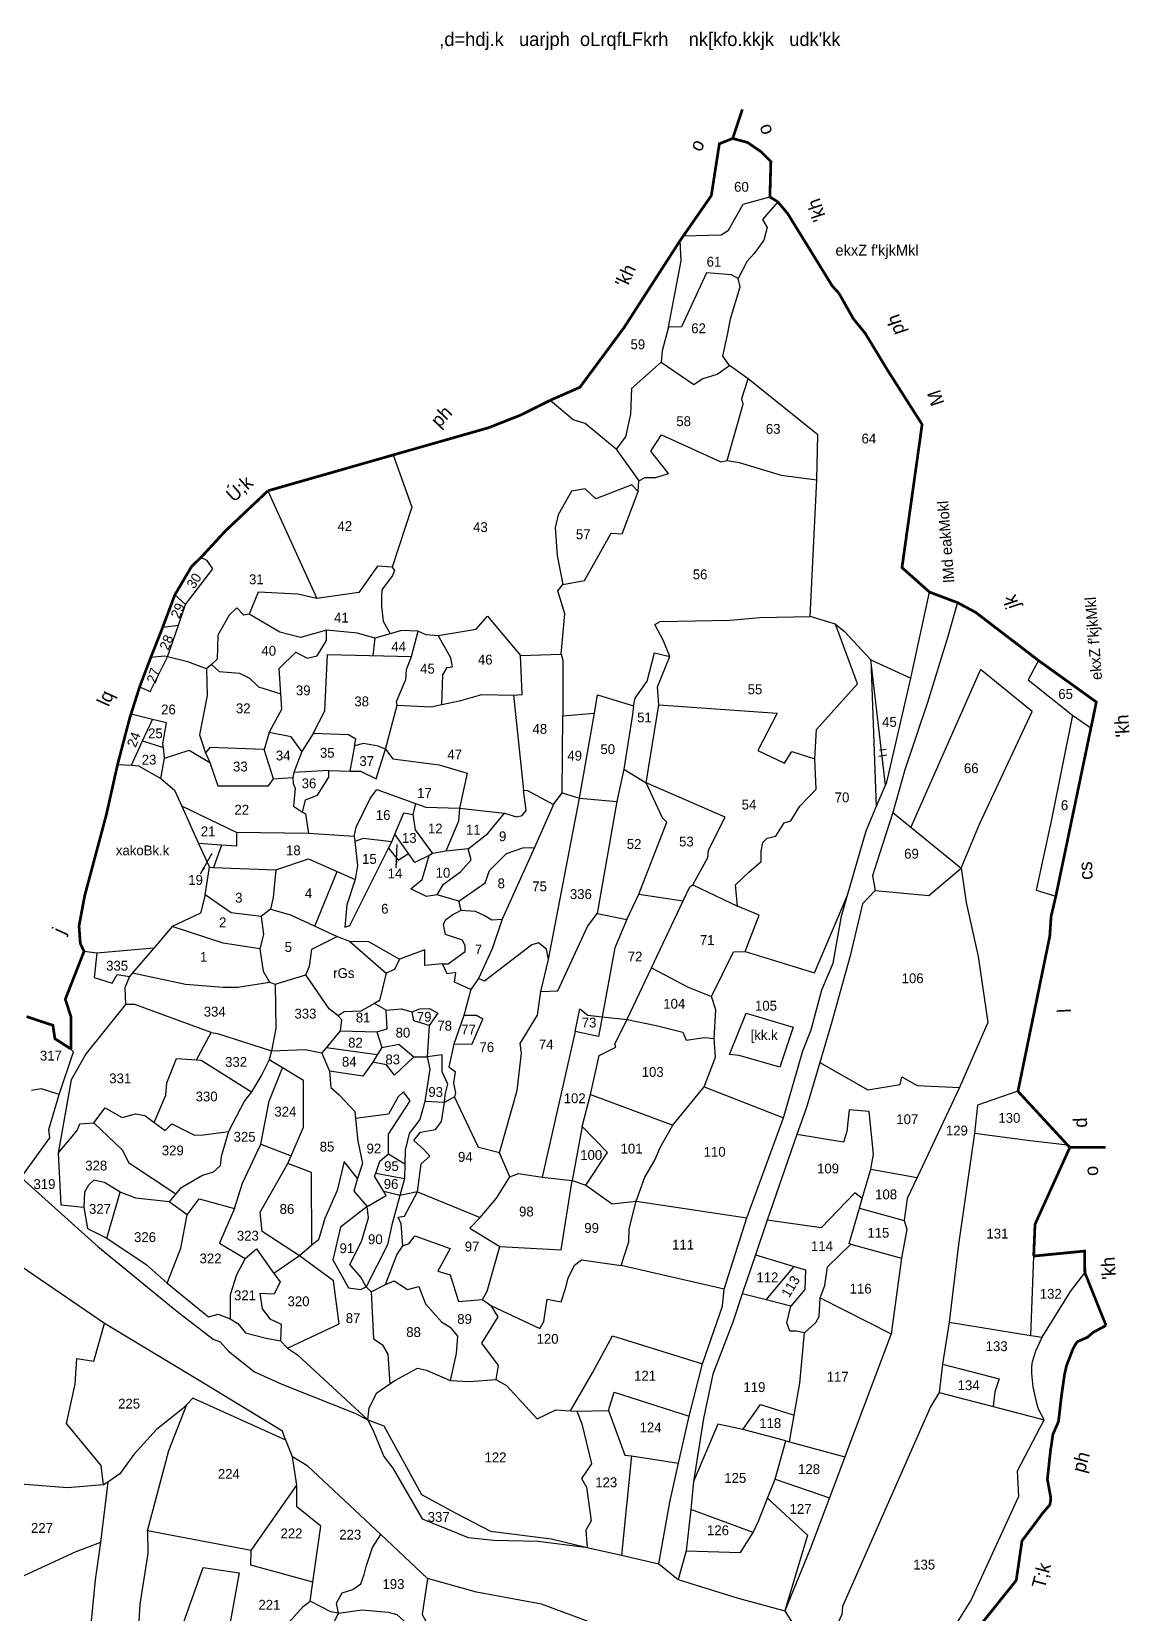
# Model space of a CAD drawing. Header units: feet. Extents: x 275707 to 617069, y 187394 to 2073741.
# Drawn here: x 616866 to 617066.7, y 187598.6 to 187888 of the extents above; entities that cross this region are included whole.
import ezdxf
from ezdxf.enums import TextEntityAlignment as Align

# ---------------------------------------------------------------- set-up
doc = ezdxf.new("R2010")
doc.units = ezdxf.units.FT
doc.header["$LTSCALE"] = 0.3
doc.header["$MEASUREMENT"] = 0
doc.linetypes.add('DIVIDE', pattern=[1.25, 0.5, -0.25, 0, -0.25, 0, -0.25])
for name, color, linetype in [('OFF', 1, 'Continuous'), ('OTHERS', 1, 'Continuous'), ('POLY_PARCEL', 6, 'Continuous'), ('POLY_ROAD', 30, 'Continuous'), ('POLY_WATER', 4, 'Continuous'), ('SYM_ARROW', 1, 'Continuous'), ('TEXT_MAPIN', 7, 'Continuous'), ('TEXT_MAPOUT', 7, 'Continuous'), ('TEXT_PARCEL', 7, 'Continuous'), ('V_BOUND_LINE', 7, 'Continuous'), ('V_DIVIDE_LINE', 7, 'DIVIDE')]:
    doc.layers.add(name, color=color, linetype=linetype)
doc.styles.get("Standard").update_dxf_attribs({"font": 'simplex.shx'})
doc.styles.add('TEXT_MAP', font='', dxfattribs={"height": 1.8})
doc.styles.get('TEXT_MAP').set_extended_font_data('Kruti Dev 050')
doc.dimstyles.get("Standard").update_dxf_attribs({"dimtxt": 0.18, "dimasz": 0.18, "dimexe": 0.18, "dimexo": 0.0625, "dimgap": 0.09, "dimtad": 0, "dimtih": 1, "dimtoh": 1, "dimdec": 4, "dimzin": 0, "dimdsep": 46, "dimtxsty": 'Standard', "dimcen": 0.09, "dimadec": 0, "dimazin": 0, "dimtfac": 1, "dimtdec": 4, "dimtofl": 0, "dimtmove": 0, "dimatfit": 3, "dimfxl": 0, "dimtolj": 1, "dimtzin": 0, "dimarcsym": 0})

# ---------------------------------------------------------------- blocks, each defined once
blk = doc.blocks.new('TEXTARROW')
blk.add_leader([(0.04, -0.01), (8.68, -0.01)], dimstyle='Standard', override={"dimtxt": 2.5, "dimasz": 2.5, "dimexe": 1.25, "dimexo": 0.625, "dimgap": 0.625, "dimtad": 1, "dimtih": 0, "dimtoh": 0, "dimzin": 8, "dimcen": 2.5, "dimtofl": 1})
blk = doc.blocks.new('kk')
at = {"layer": 'OFF'}
for points in [[(213.47, 402.59), (213.09, 399.42)], [(182.44, 355.65), (183.23, 360.69)]]:
    blk.add_lwpolyline(points, dxfattribs=at)
at = {"layer": 'OTHERS'}
for points in [[(306.84, 375.74), (304.19, 398.66)], [(305.73, 382.09), (306.98, 382.28)], [(305.62, 380.99), (307.06, 381.25)]]:
    blk.add_lwpolyline(points, dxfattribs=at)
at = {"layer": 'POLY_PARCEL'}
for points in [[(269.89, 476.22), (276.77, 476.39), (278.11, 477.24), (280.84, 481.98), (285.7, 483.32)], [(287.13, 482.46), (284.37, 479.18), (285.22, 477.72), (284.61, 475.42), (282.85, 472.99), (281.57, 471.59), (279.87, 468.43)], [(267.15, 459.48), (269.46, 471.63), (269.28, 475.34)], [(279.87, 468.43), (278.66, 469.1), (274.1, 469.46), (269.52, 459.54), (267.15, 459.48)], [(278.34, 452.47), (277.12, 454.18), (278.03, 458.43), (278.52, 461.04), (280.28, 466.88), (279.87, 468.43)], [(267.15, 459.48), (265.99, 455.15), (265.81, 453.08)], [(265.81, 453.08), (260.4, 448.28), (260.22, 443.61), (259.31, 439.47), (257.6, 437.17)], [(265.81, 453.08), (271.77, 449.01), (273.29, 450.05), (276.03, 450.9), (278.34, 452.47)], [(281.74, 450.08), (278.34, 452.47)], [(277.86, 435.13), (280.82, 445.39), (280.59, 446.44), (281.74, 450.08)], [(294.27, 431.59), (294.44, 439.78), (281.74, 450.08)], [(257.6, 437.17), (251.89, 441.9), (249.7, 442.57), (245.5, 446.11)], [(257.6, 437.17), (261.74, 431.37)], [(261.74, 431.37), (262.9, 431.98), (264.84, 431.98), (267.15, 432.71), (263.93, 436.84), (265.87, 439.82), (276.7, 434.89), (277.86, 435.13)], [(216.83, 436.13), (220.24, 426.55), (216.65, 415.61)], [(277.86, 435.13), (280.09, 434.77), (287.79, 432.44), (294.27, 431.59)], [(261.62, 429.44), (261.74, 431.37)], [(293.09, 406.56), (294.27, 431.59)], [(193.91, 429.57), (202.87, 409.86)], [(261.62, 429.44), (260.48, 430.65), (253.89, 428.08), (251.89, 429.94), (249.39, 429.51), (246.95, 425.15), (246.45, 422.79), (246.81, 417.71), (247.84, 412.41)], [(247.84, 412.41), (251.8, 413.14), (256.69, 421.8), (258.67, 421.7), (261.62, 429.44)], [(178.85, 408.77), (183.84, 415.27), (182.8, 416.79), (181.65, 417.37)], [(216.65, 415.61), (213.91, 415.8), (210.53, 410.98), (202.87, 409.86)], [(216.65, 415.61), (217.04, 415), (216.66, 414.07), (214.74, 411.46), (214.66, 410.23), (214.66, 408.46), (214.97, 405.7), (216.23, 403.38)], [(202.87, 409.86), (199.36, 410.67), (192.13, 411.04), (190.49, 406.99)], [(247.51, 399.68), (248.22, 407.03), (246.9, 411.26), (247.84, 412.41)], [(176.87, 410.52), (178.85, 408.77)], [(177.53, 404.97), (178.85, 408.77)], [(190.49, 406.99), (189.51, 406.84), (188.21, 408.17), (186.78, 406.84), (184.71, 403.14), (184.59, 398.76), (183.56, 397.8)], [(204.61, 404.07), (199.87, 402.75), (196.08, 403.68), (190.49, 406.99)], [(225.01, 403.11), (231.96, 404.23), (234.03, 406.62), (240.08, 399.44)], [(267.43, 399.26), (266.27, 402.12), (264.65, 405.12), (265.65, 405.65), (278.45, 405.88), (283.84, 406.36), (293.09, 406.56)], [(297.71, 405.19), (293.09, 406.56)], [(293.9, 380.54), (294.25, 385.92), (301.73, 394.28), (297.71, 405.19)], [(297.71, 405.19), (299.34, 403.85), (304.19, 398.66)], [(174.67, 404.64), (177.53, 404.97)], [(175.51, 399.16), (177.53, 404.97)], [(196.26, 392.45), (195.94, 397.05), (199.03, 400.07), (201.07, 398.96), (202.92, 399.39), (204.59, 402.17), (204.61, 404.07)], [(216.23, 403.38), (213.47, 402.59), (210.31, 403.5), (204.61, 404.07)], [(221.35, 403.86), (218.32, 403.98), (216.23, 403.38)], [(220.14, 399.26), (221.35, 403.86)], [(221.35, 403.86), (222.8, 403.26), (225.01, 403.11)], [(227.34, 398.98), (225.01, 403.11)], [(202.2, 385.16), (204.31, 389.32), (204.79, 399.62), (220.14, 399.26)], [(238.81, 392.18), (240.37, 392.32), (240.08, 399.44)], [(240.08, 399.44), (247.51, 399.68)], [(247.51, 399.68), (247.81, 398.59), (247.81, 388.41)], [(260.78, 390.21), (261.09, 391.62), (263.28, 394.71), (264.61, 399.92), (267.43, 399.26)], [(170.44, 393.72), (172.35, 392.85), (175.51, 399.16)], [(175.51, 399.16), (174.96, 399.29), (172.46, 399.04)], [(182.68, 396.98), (179.28, 398.25), (175.51, 399.16)], [(182.68, 396.98), (182.77, 392.11), (181.41, 384.94), (182.47, 381.63)], [(183.56, 397.8), (182.68, 396.98)], [(183.56, 397.8), (185, 396.49), (188.71, 396.18), (190.5, 395.26), (192.17, 393.71), (196.26, 392.45)], [(217.42, 391.03), (219.12, 395.04), (219.23, 396.89), (220.14, 399.26)], [(225.9, 395.91), (226.67, 397.25), (227.68, 397.38), (227.34, 398.98)], [(265.37, 390.42), (265.13, 393.7), (267.43, 399.26)], [(304.19, 398.66), (311.5, 395.26)], [(304.19, 398.66), (305.15, 371.73)], [(320.69, 360.54), (324.02, 368.56), (333.66, 389.19), (324.23, 396.85), (311.5, 368.04)], [(334.84, 398.51), (332.96, 395.01), (341.06, 388.49)], [(225.68, 390.47), (225.9, 395.91)], [(194.1, 385.35), (196.45, 389.61), (196.26, 392.45)], [(217.54, 390.37), (217.42, 391.03)], [(225.68, 390.47), (229.18, 391.19), (233.03, 392.31), (238.81, 392.18)], [(238.81, 392.18), (240.66, 374.78)], [(253.61, 388.87), (254.17, 392.23), (260.78, 390.21)], [(172.77, 387.75), (168.86, 388.73)], [(215.42, 382.32), (217.54, 390.37)], [(217.54, 390.37), (223.78, 390.07), (225.68, 390.47)], [(247.7, 374.3), (247.81, 388.41)], [(247.81, 388.41), (253.61, 388.87)], [(250.89, 373.34), (253.61, 388.87)], [(260.78, 390.21), (260.56, 388.64), (259.01, 378.64)], [(263.09, 376.13), (265.37, 390.42)], [(265.37, 390.42), (287.02, 388.88), (283.5, 382.03), (288.36, 379.74), (289.69, 381.84), (293.9, 380.54)], [(341.06, 388.49), (337.2, 369.45), (334.42, 356.48), (338, 355.4)], [(341.06, 388.49), (344.42, 386.19)], [(170.96, 383.81), (172.77, 387.75)], [(174.79, 382.59), (174.7, 383.28), (175.37, 387.1), (172.77, 387.75)], [(194.1, 385.35), (193.22, 382.25)], [(200.09, 381.89), (198.12, 384.55), (194.1, 385.35)], [(202.2, 385.16), (200.09, 381.89)], [(209.73, 382.88), (209.98, 384.11), (208.62, 384.92), (202.2, 385.16)], [(168.92, 379.34), (170.96, 383.81)], [(170.96, 383.81), (174.79, 382.59)], [(174.97, 380.65), (174.79, 382.59)], [(174.97, 380.65), (179.51, 382.13), (183.27, 379.84)], [(193.22, 382.25), (183.27, 382.62), (182.47, 381.63)], [(194.89, 376.87), (193.22, 382.25)], [(209.73, 382.88), (208.87, 378.3)], [(208.87, 378.3), (210.85, 378.25), (213.69, 376.89), (215.42, 382.32)], [(215.42, 382.32), (214.06, 382.82), (211.4, 383.31), (209.73, 382.88)], [(215.42, 382.32), (216.73, 380.55), (225.2, 379.42), (230.31, 377.92), (228.96, 371.49)], [(166.4, 379.49), (168.92, 379.34)], [(168.92, 379.34), (170.21, 379.27), (174.34, 376.9)], [(174.34, 376.9), (174.97, 380.65)], [(182.47, 381.63), (183.27, 379.84)], [(183.27, 379.84), (184.76, 375.58), (194.02, 375.58), (194.89, 376.87)], [(200.09, 381.89), (198.66, 378.05)], [(279.8, 353.57), (279.42, 357.48), (281.87, 359.81), (284.09, 361.74), (284.09, 363.61), (284.44, 365.24), (285.2, 366), (286.77, 366.35), (288.29, 368.8), (289.53, 369.18), (291.16, 371.86), (294.14, 374.95), (293.9, 380.54)], [(174.34, 376.9), (176.83, 374.77), (178.15, 371.84)], [(194.89, 376.87), (198.47, 377.12)], [(198.66, 378.05), (198.47, 377.12)], [(198.47, 377.12), (198.54, 376.01), (198.91, 375.14), (198.6, 371.87), (200.23, 370.8)], [(205.02, 378.42), (198.66, 378.05)], [(200.23, 370.8), (200.76, 373.04), (202.99, 373.91), (205.02, 377.18), (205.02, 378.42)], [(205.02, 378.42), (208.87, 378.3)], [(259.01, 378.64), (257.68, 372.74)], [(259.01, 378.64), (263.09, 376.13)], [(209.69, 366.33), (210.05, 368.04), (212.58, 373.29), (213.82, 374.9), (220.9, 372.33)], [(237.15, 370.57), (239.33, 369.93), (240.42, 370.17), (241.15, 371.08), (240.66, 374.78)], [(240.66, 374.78), (241.39, 374.72), (246.12, 372.17)], [(245.19, 343.8), (250.89, 373.34)], [(246.12, 372.17), (247.7, 374.3)], [(247.7, 374.3), (250.89, 373.34)], [(250.89, 373.34), (257.68, 372.74)], [(271.62, 357.5), (274.33, 362.45), (274.48, 363.83), (277.54, 369.86), (263.09, 376.13)], [(266.05, 369.75), (263.09, 376.13)], [(188.15, 367.05), (178.15, 371.84)], [(178.15, 371.84), (181.21, 365.05)], [(200.23, 370.8), (200.76, 370.45), (201.32, 366.86)], [(217.13, 366.72), (218.78, 370.62), (220.39, 370.36)], [(220.9, 372.33), (220.39, 370.36)], [(220.9, 372.33), (222.78, 371.68), (228.96, 371.49)], [(228.96, 371.49), (228.77, 369.15), (226.42, 363.65)], [(228.96, 371.49), (237.15, 370.57)], [(230.55, 364.06), (234.12, 366.84), (237.15, 370.57)], [(246.12, 372.17), (242.67, 364.28)], [(257.68, 372.74), (254.14, 352.24)], [(308.21, 370.72), (311.5, 368.04)], [(220.39, 370.36), (220.8, 367.55), (223.97, 363.18)], [(261.72, 355.75), (266.84, 368.95), (266.05, 369.75)], [(311.5, 368.04), (320.69, 360.54)], [(185.38, 364.73), (181.21, 365.05)], [(181.21, 365.05), (183.23, 360.69), (183.95, 360.66)], [(185.38, 364.73), (183.95, 360.66)], [(188.15, 367.05), (188.15, 364.52), (185.38, 364.73)], [(201.32, 366.86), (188.15, 367.05)], [(209.69, 366.33), (201.32, 366.86)], [(209.69, 366.33), (209.79, 365.42)], [(211.34, 365.97), (209.79, 365.42)], [(209.79, 365.42), (210.3, 361), (209.84, 358.45)], [(216.54, 365.34), (211.34, 365.97)], [(215.93, 364.2), (216.54, 365.34)], [(216.54, 365.34), (217.13, 366.72)], [(223.4, 362.83), (220.74, 361.56), (217.13, 366.72)], [(195.32, 360.21), (201.29, 362.26), (209.84, 358.45)], [(209.84, 358.45), (208.3, 353.82), (207.99, 349.74), (208.85, 350.05), (215.93, 364.2)], [(215.93, 364.2), (217.74, 361.96), (219.61, 363.18)], [(224.85, 355.63), (222.91, 355.33), (220.03, 356.72), (222.11, 358.47), (223.4, 362.83)], [(223.97, 363.18), (223.4, 362.83)], [(226.42, 363.65), (223.97, 363.18)], [(230.55, 364.06), (226.42, 363.65)], [(228.8, 354.49), (233.63, 357.85), (234.42, 360.11), (237.51, 363.2), (240.5, 364.27), (242.67, 364.28)], [(229.13, 359.87), (231.07, 362.07), (230.55, 364.06)], [(242.67, 364.28), (236.72, 351.21)], [(183.95, 360.66), (195.32, 360.21)], [(195.32, 360.21), (194.84, 355.14), (194.38, 353.01)], [(206.51, 359.87), (202.41, 349.86)], [(224.85, 355.63), (226, 357.6), (229.13, 359.87)], [(304.97, 356.43), (314.8, 355.53), (320.69, 360.54)], [(320.69, 360.54), (321.61, 354.26), (323.79, 344.39), (325.56, 332.29), (320.38, 320.37)], [(269.85, 354.57), (271.04, 357.11), (271.62, 357.5)], [(271.62, 357.5), (279.8, 353.57)], [(192.69, 351.69), (187.18, 352.37), (182.44, 355.65), (181.55, 352.31), (176.37, 349.84)], [(228.8, 354.49), (224.85, 355.63)], [(229.21, 352.84), (228.8, 354.49)], [(259.54, 351.15), (261.72, 355.75)], [(261.72, 355.75), (269.85, 354.57)], [(264.08, 342.31), (269.85, 354.57)], [(281.17, 345.27), (283.77, 351.92), (279.8, 353.57)], [(281.17, 345.27), (293.89, 341.36), (299.88, 355.61)], [(192.69, 351.69), (193.11, 348.37), (192.42, 345.74)], [(194.38, 353.01), (192.69, 351.69)], [(194.38, 353.01), (198, 351.97), (206.55, 348.01)], [(225.81, 343), (226.84, 343), (229.99, 345.25), (229.99, 346.34), (229.5, 347.38), (226.4, 348.4), (226.01, 350.21), (226.37, 351.06), (227.53, 351.91), (229.21, 352.84)], [(229.21, 352.84), (231.81, 352.64), (233.63, 351.79), (234.84, 351.06), (236.72, 351.21)], [(236.72, 351.21), (234.9, 345.79), (232.42, 340.33)], [(243.83, 337.99), (246.92, 338.08), (252.37, 349.84), (254.14, 352.24)], [(254.14, 352.24), (259.54, 351.15)], [(259.54, 351.15), (257.35, 345.97), (255.05, 333.3)], [(176.37, 349.84), (173.02, 345.87)], [(192.42, 345.74), (185.69, 346.8), (176.37, 349.84)], [(162.62, 344.96), (160.27, 345.3)], [(162.62, 344.96), (162.09, 340.51), (165.41, 339.46), (166.34, 341.09), (168.6, 340.71)], [(173.02, 345.87), (162.62, 344.96)], [(173.02, 345.87), (169.16, 341.37)], [(192.42, 345.74), (193.03, 341.71), (194.21, 339.67)], [(208.84, 347.14), (212.29, 347.12), (217.99, 343.85)], [(225.81, 343), (222.6, 342.7), (222.6, 345.61), (217.99, 343.85)], [(245.19, 343.8), (244.86, 345.72), (243.4, 346.87), (242.19, 346.51), (233.52, 339.84), (232.42, 340.33)], [(275.01, 337.04), (279.07, 345.21), (281.17, 345.27)], [(217.99, 343.85), (217.02, 341.97), (215.54, 341.31)], [(231.03, 338.33), (227.99, 339.67), (228.29, 341.43), (226.66, 341.19), (225.81, 343)], [(243.83, 337.99), (245.19, 343.8)], [(259.61, 332.84), (259.69, 333.02), (264.08, 342.31)], [(264.08, 342.31), (270.75, 338.75), (275.01, 337.04)], [(168.6, 340.71), (167.72, 338.61), (167.84, 335.57)], [(169.16, 341.37), (168.6, 340.71)], [(169.16, 341.37), (178.82, 339.3), (185.74, 338.75), (188.4, 338.75), (194.21, 339.67)], [(194.21, 339.67), (195.2, 339.3)], [(195.2, 339.3), (195.33, 331.22), (194.57, 327.09)], [(195.2, 339.3), (200.82, 341.03)], [(232.42, 340.33), (231.03, 338.33)], [(215.52, 334.57), (213.4, 335.79)], [(231.03, 338.33), (229.7, 333.6)], [(236.28, 308.46), (239.46, 319.87), (240.25, 326.66), (240, 328.47), (243.22, 333.63), (243.83, 337.99)], [(275.51, 329.38), (275.8, 334.63), (275.01, 337.04)], [(167.84, 335.57), (160.67, 326.64), (157.92, 321.81), (155.55, 308.38)], [(183.51, 330.48), (169.53, 335.56), (167.84, 335.57)], [(207.2, 330.77), (207.39, 332.77), (206.76, 333.51)], [(213.82, 330.58), (215.71, 331.16), (215.52, 334.57)], [(215.52, 334.57), (218.29, 334.82), (220.28, 334.26)], [(220.28, 334.26), (221.71, 334.82), (223.46, 334.88), (224.95, 334.01), (223.4, 331.77)], [(223.4, 331.77), (220.59, 332.58), (220.28, 334.26)], [(227.88, 328.33), (231.26, 328.37), (233.2, 332.91), (232.05, 333.58), (229.7, 333.6)], [(229.7, 333.6), (227.88, 328.33)], [(250.08, 330.63), (250.92, 334.81), (252.38, 333.66), (255.05, 333.3)], [(255.05, 333.3), (254.38, 329.72), (250.08, 330.63)], [(255.05, 333.3), (259.61, 332.84)], [(257.36, 328.37), (259.61, 332.84)], [(259.61, 332.84), (264.93, 331.75), (269.81, 330.53), (270.41, 329.04), (273.76, 329.56), (275.51, 329.38)], [(278.34, 326.45), (281.36, 334.01), (289.96, 331.44), (287.54, 324.13), (280.07, 326.25), (278.34, 326.45)], [(180.85, 325.46), (183.51, 330.48)], [(183.51, 330.48), (184.67, 330.27), (194.57, 327.09)], [(204.6, 327.68), (207.2, 330.77)], [(207.2, 330.77), (213.82, 330.58)], [(213.82, 330.58), (214.74, 327.73)], [(223.4, 331.77), (223.04, 326.01)], [(250.08, 330.63), (244.07, 303.99)], [(155.74, 319.09), (158.34, 326.92), (157.88, 327.44)], [(194.57, 327.09), (194.11, 325.46)], [(194.57, 327.09), (200.68, 327.36), (203.75, 326.72), (203.76, 326.69)], [(203.76, 326.69), (204.6, 327.68)], [(213.89, 326.38), (204.6, 327.68)], [(214.74, 327.73), (213.89, 326.38)], [(214.74, 327.73), (217.85, 328.35), (220.58, 326)], [(227.88, 328.33), (227.01, 324.19), (228.16, 323.34), (227.86, 321.16), (228.23, 319.4), (228, 318.68)], [(252.87, 319.12), (254.5, 326.25), (257.54, 327.76), (257.36, 328.37)], [(273.7, 320.55), (275.74, 325.94), (275.51, 329.38)], [(173.1, 314.01), (175.25, 319), (175.41, 321.27), (177.15, 325.72), (180.85, 325.46)], [(180.85, 325.46), (181.71, 325.4), (190.88, 319.6)], [(194.11, 325.46), (192.75, 322.68), (190.88, 319.6)], [(196.59, 323.97), (194.11, 325.46)], [(203.76, 326.69), (205.18, 323.39)], [(213.06, 325.05), (211.25, 322.5), (205.18, 323.39)], [(213.89, 326.38), (213.06, 325.05)], [(220.58, 326), (217.04, 322.68), (215.61, 324.55), (213.06, 325.05)], [(220.58, 326), (223.04, 326.01)], [(223.04, 326.01), (223.48, 323.75), (222.6, 317.85)], [(226.18, 317.63), (226.29, 319.07), (226.79, 321), (225.74, 323.26), (225.74, 326.35), (223.04, 326.01)], [(294.81, 324.99), (303.63, 319.97), (309.51, 320.96), (309.83, 322.36), (312.64, 320.75), (320.38, 320.37)], [(192.6, 310.02), (194.13, 317.91), (196.59, 323.97)], [(198.14, 307.89), (200.42, 313.17), (200.42, 321.67), (196.59, 323.97)], [(205.18, 323.39), (205.43, 320.39), (206.93, 319.05), (209.79, 315.98), (209.91, 314.73)], [(148.74, 303.91), (154.02, 311.2), (153.8, 312.73), (155.74, 319.09)], [(155.74, 319.09), (152.51, 320.17), (150.68, 319.87)], [(190.88, 319.6), (189.62, 317.94), (186.69, 312.36)], [(215.93, 308.28), (215.93, 311.88), (219.91, 317.98), (218.69, 319.63), (217.74, 318.67), (215.94, 315.5), (209.91, 314.73)], [(228, 318.68), (226.18, 317.63)], [(236.28, 308.46), (232.42, 309.45), (228, 318.68)], [(251.38, 313.25), (252.87, 319.12)], [(252.87, 319.12), (267.93, 313.53)], [(267.93, 313.53), (273.7, 320.55)], [(273.7, 320.55), (288.19, 314.87)], [(320.38, 320.37), (312.63, 303.96)], [(331.07, 319.71), (323.68, 317.16), (323.14, 312.03)], [(162.05, 313.94), (164.15, 316.69), (167.21, 314.9), (169.65, 315.6), (171.37, 315.25), (173.1, 314.01)], [(222.6, 317.85), (221.71, 314.55), (219.73, 311.96), (219.01, 308.92), (218.94, 306.41)], [(221.27, 301.31), (221.94, 306.44), (223.48, 307.82), (222.38, 309.09), (220.56, 310.69), (221.83, 312.23), (224.53, 312.73), (225.63, 314.16), (226.18, 317.63)], [(226.18, 317.63), (222.6, 317.85)], [(304.19, 305.45), (304.64, 308.23), (303.87, 316.02), (300.2, 316.3), (299.78, 312.35), (299.14, 310.38), (290.61, 311.82)], [(155.55, 308.38), (158.99, 312.55), (159.47, 313.72), (162.05, 313.94)], [(162.05, 313.94), (167.31, 308.94), (168.4, 306.7), (177.05, 300.97)], [(173.1, 314.01), (175.13, 312.56), (176.3, 313.76), (180.45, 311.69), (182.09, 311.74), (186.69, 312.36)], [(209.91, 314.73), (210.32, 310.56), (211.17, 306.49), (210.28, 303.73)], [(251.38, 313.25), (249.55, 303.38)], [(252.01, 302.52), (256.03, 308.51), (251.38, 313.25)], [(261.27, 299.58), (262.85, 303.99), (264.66, 307.08), (265.65, 309.41), (267.93, 313.53)], [(186.69, 312.36), (185.33, 307.78), (185.18, 306.09), (183.88, 304.89), (181.95, 304.31), (177.85, 301.92), (177.05, 300.97)], [(187.78, 298.23), (189.24, 302.9), (192.6, 310.02)], [(192.6, 310.02), (198.14, 307.89)], [(323.14, 312.03), (320.22, 291.67), (318.46, 277.46)], [(323.14, 312.03), (332.82, 310.75), (340.12, 309.9)], [(155.55, 308.38), (156.05, 298.94), (160.24, 298.48)], [(197.54, 306.5), (198.14, 307.89)], [(210.28, 303.73), (207.87, 306.85), (206.57, 301.56), (204.29, 296.42), (203.14, 292.51), (201.95, 291.57)], [(213.64, 304.74), (214.35, 306.9), (215.93, 308.28)], [(215.93, 308.28), (218.94, 306.41)], [(238.17, 304.06), (236.28, 308.46)], [(199.68, 289.57), (192.85, 294.08), (192.5, 297.61), (197.54, 306.5)], [(201.95, 291.57), (201.84, 304.87), (197.54, 306.5)], [(215.1, 301.34), (213.41, 304.15), (213.64, 304.74)], [(213.64, 304.74), (218.85, 303.74)], [(218.94, 306.41), (218.85, 303.74)], [(232.69, 296.6), (235.73, 300.13), (238.17, 304.06)], [(238.17, 304.06), (239.75, 304.65), (244.07, 303.99)], [(244.07, 303.99), (249.55, 303.38)], [(302.6, 300.08), (304.19, 305.45)], [(304.19, 305.45), (312.63, 303.96)], [(312.63, 303.96), (310.79, 300.08), (310.27, 296.07)], [(166.87, 301.24), (164, 303.03), (162.07, 303.46), (161.1, 302.54), (160.33, 301.24), (160.24, 298.48)], [(164.42, 292.86), (166.87, 301.24)], [(175.82, 299.51), (169.74, 300.13), (166.87, 301.24)], [(177.05, 300.97), (175.82, 299.51)], [(210.28, 303.73), (209.58, 301.42), (212.06, 298.62)], [(212.06, 298.62), (215.51, 300.64), (215.1, 301.34)], [(218.02, 300.64), (215.1, 301.34)], [(218.57, 291.41), (218.28, 295.46), (217.71, 296.65), (218.86, 296.83), (221.27, 301.31)], [(218.85, 303.74), (218.02, 300.64)], [(221.27, 301.31), (218.02, 300.64)], [(221.27, 301.31), (232.69, 296.6)], [(236.31, 291.31), (247.52, 290.69), (249.55, 303.38)], [(249.55, 303.38), (252.01, 302.52)], [(252.01, 302.52), (256.85, 299.11), (261.27, 299.58)], [(302.6, 300.08), (301.26, 301.14), (295.05, 294.73), (285.2, 296.13)], [(160.24, 298.48), (160.9, 294.62), (164.42, 292.86)], [(179.14, 297.12), (175.82, 299.51)], [(179.14, 297.12), (181.31, 300.05), (187.78, 298.23)], [(187.78, 298.23), (185.05, 291.92), (189.75, 289.12)], [(212.06, 298.62), (207.15, 294.84), (205.77, 288.89), (208.63, 283.76), (210.86, 283.42), (211.86, 283.91)], [(211.86, 283.91), (210.9, 285.71), (208.88, 288.01), (211.01, 292.22), (212.28, 296.56), (212.06, 298.62)], [(218.02, 300.64), (216.53, 295.25)], [(258.53, 287.85), (259.93, 292.17), (259.99, 294.56), (261.27, 299.58)], [(261.27, 299.58), (281.46, 296.55)], [(300.48, 291.72), (300.2, 291.83), (302.09, 298.33)], [(302.09, 298.33), (302.6, 300.08)], [(302.09, 298.33), (310.27, 296.07)], [(175.46, 284.63), (177.98, 291.01), (179.14, 297.12)], [(216.53, 295.25), (215.76, 291.6), (211.86, 283.91)], [(232.69, 296.6), (230.82, 294.67), (236.31, 291.31)], [(310.27, 296.07), (310.74, 294.47)], [(164.42, 292.86), (171.66, 288), (175.46, 284.63)], [(218.57, 291.41), (219.71, 291.84), (220.76, 293.27), (227.2, 290.94), (224.96, 286.79), (227.24, 286.13), (228.77, 281.27), (233.15, 281.6)], [(310.74, 294.47), (309.76, 289.19)], [(189.75, 289.12), (191.83, 290.9), (194.99, 286.36)], [(199.68, 289.57), (194.99, 286.36)], [(197.46, 272.72), (206.93, 277.15), (205.87, 285.02), (199.68, 289.57)], [(201.95, 291.57), (199.68, 289.57)], [(215.38, 284.33), (217.47, 289.79), (218.57, 291.41)], [(233.15, 281.6), (233.98, 283.16), (236.31, 291.31)], [(283.05, 289.78), (290.14, 287.64)], [(294.9, 281.92), (295.75, 284.18), (296.24, 287.56), (300.48, 291.72)], [(300.48, 291.72), (309.76, 289.19)], [(333.44, 275.04), (333.95, 289.56)], [(189.75, 289.12), (188.14, 286.11), (186.98, 282.47), (187, 278.07)], [(234.69, 280.49), (243.61, 276.28), (244.37, 277.61), (244.95, 281.66), (247.52, 281.19), (248.34, 283.64), (248.82, 285.5), (249.96, 287.88), (251.25, 288.88), (258.53, 287.85)], [(277.33, 283.5), (258.53, 287.85)], [(285.05, 281.52), (290.14, 287.64)], [(290.14, 287.64), (292.22, 287.06), (292.12, 283.44), (289.54, 280.37)], [(309.76, 289.19), (307.89, 275.3)], [(175.46, 284.63), (183.06, 278.44), (184.81, 278.91), (187, 278.07)], [(194.99, 286.36), (196.12, 284.84), (195.06, 282.57), (192.39, 282.72), (192.84, 279.9), (194.25, 278.08), (196.32, 277.07), (196.18, 274.06)], [(211.86, 283.91), (212.81, 283)], [(212.81, 283), (215.38, 284.33)], [(215.38, 284.33), (216.99, 285.01), (219.42, 283.44), (221.52, 284.01), (222.71, 280.82), (225.62, 277.53), (227.24, 276.53), (228.57, 274.91), (228.34, 271.72), (227.21, 266.82)], [(212.81, 283), (213.18, 274.39), (214.8, 273.39), (215.8, 271.58), (216.2, 266.18)], [(233.15, 281.6), (234.69, 280.49)], [(285.05, 281.52), (280.63, 282.65)], [(289.54, 280.37), (285.05, 281.52)], [(292.03, 275.52), (294.13, 277.42), (294.71, 278.51), (294.9, 281.92)], [(294.9, 281.92), (307.89, 275.3)], [(187, 278.07), (188.4, 277.21), (189.8, 275.51), (193.57, 274.54), (196.18, 274.06)], [(234.69, 280.49), (235.93, 278.44), (232.98, 273.63), (235.98, 269.56), (235.55, 267)], [(292.03, 275.52), (290.53, 275.79), (289.35, 275.83), (288.8, 277.33), (289.54, 280.37)], [(163.83, 247.68), (163.39, 251.26), (157.04, 258.92), (158.65, 266.14), (158.94, 270.81), (162.08, 270.3), (163.98, 277.25)], [(249.23, 261.24), (253.26, 268.22), (256.93, 274.99), (273.39, 269.87)], [(290.13, 260.46), (291.16, 266.32), (292.03, 275.52)], [(307.89, 275.3), (299.43, 252.85)], [(318.46, 277.46), (317.29, 269.8)], [(318.46, 277.46), (333.44, 275.04)], [(333.44, 275.04), (335.47, 274.72)], [(196.18, 274.06), (197.46, 272.72)], [(197.46, 272.72), (199.3, 271.48), (212.14, 259.62)], [(317.29, 269.8), (316.69, 264.59)], [(317.29, 269.8), (327.66, 267.12), (326.82, 264.69), (326.52, 262.02)], [(216.2, 266.18), (217.23, 266.88), (221.25, 269.04), (222.89, 268.69), (227.21, 266.82)], [(227.21, 266.82), (230.76, 266.59), (235.55, 267)], [(235.55, 267), (237.53, 265.89), (243.14, 259.77), (246.58, 261.4), (249.23, 261.24)], [(197.17, 255.87), (180.14, 263.57), (179.04, 262.41)], [(212.14, 259.62), (212.44, 261.81), (213.84, 264.55), (216.2, 266.18)], [(256.17, 261.33), (257.22, 264.66), (270.91, 260.29)], [(316.69, 264.59), (315.09, 262), (299, 225.47), (298.89, 224), (294.57, 214.72)], [(316.69, 264.59), (326.52, 262.02)], [(179.04, 262.41), (178.29, 261.62), (173.54, 257.82), (169.38, 253.23), (166.82, 249.72), (164.63, 248.22)], [(171.87, 239.26), (175.75, 253.98), (179.04, 262.41)], [(249.23, 261.24), (250.37, 261.17)], [(250.37, 261.17), (256.17, 261.33)], [(250.37, 261.17), (251.31, 258.84), (253.08, 251.53), (251.27, 248.85), (252.15, 247.27), (253.02, 241.09), (252.03, 239.4), (252.28, 236.25)], [(256.17, 261.33), (259.15, 253.16), (260.38, 252.98)], [(280.73, 257.83), (283.97, 262.38), (290.13, 260.46)], [(289.28, 255.57), (290.13, 260.46)], [(326.52, 262.02), (335.88, 259.57)], [(212.14, 259.62), (215.12, 258.48), (221.98, 245.93), (228.26, 242.54), (234.62, 239.24), (245.77, 237.84), (252.28, 236.25)], [(280.73, 257.83), (276.21, 258.78), (271.74, 248.29)], [(288.63, 255.74), (280.73, 257.83)], [(286.65, 248.72), (288.63, 255.74)], [(288.63, 255.74), (289.28, 255.57)], [(289.28, 255.57), (299.43, 252.85)], [(199.19, 247.66), (198.4, 252.81)], [(260.38, 252.98), (258.55, 234.82)], [(260.38, 252.98), (269, 251.67)], [(299.43, 252.85), (296.59, 245.33)], [(163.83, 247.68), (157.24, 247.18), (140.08, 248.49), (137.95, 242.25), (142.55, 241.38), (141.53, 239.81)], [(164.63, 248.22), (163.27, 237.14)], [(164.63, 248.22), (163.83, 247.68)], [(190.85, 235.69), (199.19, 247.66)], [(202.1, 229.89), (203.57, 240.15), (199.19, 243.65), (199.19, 247.66)], [(285.28, 245.27), (286.65, 248.72)], [(286.65, 248.72), (296.59, 245.33)], [(282.64, 238.97), (271.24, 243.18)], [(282.64, 238.97), (283.61, 241.05), (285.28, 245.27)], [(285.28, 245.27), (292.57, 238.51), (288.46, 224.66)], [(296.59, 245.33), (293, 235.82), (288.46, 224.66)], [(163.27, 237.14), (158.79, 235.43), (149.25, 231.06), (143.81, 233.89), (143.55, 237.3), (141.53, 239.81)], [(171.87, 239.26), (171.91, 235.15), (170.47, 225.88), (169.83, 214.4)], [(190.85, 235.69), (171.87, 239.26)], [(206.81, 224.2), (206.43, 226.05), (207.46, 227.94), (209.43, 228.53), (210.89, 229.62), (211.47, 231.3), (211.84, 232.76), (213.01, 236.26), (214.55, 238.59)], [(270.36, 235.65), (280.32, 235.31), (282.64, 238.97)], [(163.27, 237.14), (162.31, 230.3), (161.08, 217.83), (161.45, 215.97), (160.01, 210.93)], [(202.1, 229.89), (190.79, 232.98), (190.85, 235.69)], [(177.77, 220.58), (182.04, 232.6), (188.65, 231.58), (185.29, 213.19), (189.56, 213.83), (193.46, 212.11)], [(201.6, 226.43), (202.1, 229.89)], [(223.08, 230.58), (222.09, 223.98), (223.62, 221.2), (223.08, 220.4)], [(193.46, 212.11), (195.16, 213.22), (196.34, 215.94), (196.39, 219.83), (197.19, 221.88), (200.34, 225.45), (201.6, 226.43)], [(206.81, 224.2), (205.4, 224.46), (201.6, 226.43)], [(217.63, 215.21), (213.53, 216.1), (213.6, 217.78), (204.04, 218.51), (206.81, 224.2)], [(206.81, 224.2), (211.05, 224.86), (215.87, 224.42), (217.47, 223.98), (219.88, 221.87), (223.08, 220.4)]]:
    blk.add_lwpolyline(points, dxfattribs=at)
at = {"layer": 'POLY_ROAD'}
for points in [[(311.5, 395.26), (314.89, 411.04)], [(320.02, 409.1), (318.25, 402.88), (314.5, 390.82), (310.38, 378.51), (308.21, 370.72)], [(306.84, 375.74), (307.06, 376.26), (311.5, 395.26)], [(305.15, 371.73), (306.84, 375.74)], [(299.88, 355.61), (303.31, 367.34), (305.15, 371.73)], [(308.21, 370.72), (305.74, 363.17), (304.47, 359.11)], [(304.47, 359.11), (304.97, 356.43)], [(304.97, 356.43), (302.62, 354.01), (300.4, 344.49), (297.03, 332.41), (294.81, 324.99)], [(288.19, 314.87), (291.75, 327.08), (293.27, 330.95), (295.18, 338.24), (297.27, 343.13), (298.8, 351.74), (299.88, 355.61)], [(294.81, 324.99), (292.38, 316.71), (290.61, 311.82)], [(281.46, 296.55), (288.19, 314.87)], [(290.61, 311.82), (285.2, 296.13)], [(277.33, 283.5), (281.46, 296.55)], [(285.2, 296.13), (283.05, 289.78)], [(283.05, 289.78), (280.63, 282.65)], [(335.47, 274.72), (340.69, 283.07), (343.31, 286.5)], [(273.39, 269.87), (277.01, 280.37), (277.33, 283.5)], [(280.63, 282.65), (278.91, 277.44), (275.26, 267.93), (273.56, 259.82)], [(335.88, 259.57), (334.77, 261.67), (334.31, 263.41), (333.84, 265.62), (333.61, 268.05), (333.61, 269.21), (333.73, 270.25), (334.37, 272.23), (335.47, 274.72)], [(270.91, 260.29), (273.39, 269.87)], [(269, 251.67), (270.91, 260.29)], [(273.56, 259.82), (271.74, 248.29)], [(310.28, 201.23), (314.73, 207.23), (315.5, 212.31), (317.58, 218.68), (322.46, 226.51), (331.23, 245.66), (330.99, 250.24), (335.88, 259.57)], [(265.42, 233.26), (267.42, 244.52), (269, 251.67)], [(271.74, 248.29), (271.24, 243.18)], [(271.24, 243.18), (270.36, 235.65)], [(270.36, 235.65), (268.93, 230.41)]]:
    blk.add_lwpolyline(points, dxfattribs=at)
at = {"layer": 'POLY_WATER'}
for points in [[(200.82, 341.03), (201.53, 342.61), (201.91, 345.72), (206.55, 348.01)], [(206.55, 348.01), (208.84, 347.14)], [(208.84, 347.14), (215.54, 341.31)], [(206.76, 333.51), (205.07, 334.77), (200.82, 341.03)], [(215.54, 341.31), (214.29, 336.29), (213.4, 335.79)], [(213.4, 335.79), (210.91, 334.38), (207.86, 334.22), (206.76, 333.51)], [(148.74, 303.91), (151.35, 301.6), (162.79, 291.31), (177.24, 279.49), (183.87, 274.36), (185.15, 273.84), (186.66, 272.16), (191.47, 268.39), (196.46, 266.13), (209.82, 260.84), (212.14, 259.62)], [(163.98, 277.25), (146.48, 289.23)], [(197.17, 255.87), (196.95, 256.4), (196.55, 257.51), (181.03, 266.99), (163.98, 277.25)], [(212.14, 259.62), (213.24, 257.31), (215.11, 252.86), (216.73, 250.78), (222.13, 241.5), (230.54, 238.08), (235.2, 237.55), (243.32, 237.38), (251.91, 236.33), (252.28, 236.25)], [(198.4, 252.81), (197.17, 255.87)], [(214.55, 238.59), (201.19, 251.13), (198.4, 252.81)], [(223.08, 230.58), (214.55, 238.59)], [(252.28, 236.25), (258.55, 234.82)], [(258.55, 234.82), (265.42, 233.26)], [(265.42, 233.26), (268.93, 230.41)], [(262.16, 219.11), (243.91, 225.89), (232.07, 228.09), (223.08, 230.58)], [(268.93, 230.41), (272.99, 229.08), (279.89, 226.99), (288.46, 224.66)], [(288.46, 224.66), (294.57, 214.72)]]:
    blk.add_lwpolyline(points, dxfattribs=at)
at = {"layer": 'V_BOUND_LINE', "const_width": 0.5}
for points in [[(269.89, 476.22), (274.99, 483.57), (276.46, 493.05), (278.9, 494.03), (281.6, 493.3), (284.11, 491.58), (285.88, 489.81), (285.7, 483.32)], [(285.7, 483.32), (287.13, 482.46)], [(287.13, 482.46), (288.97, 480.26), (297.11, 467.04), (298.35, 465.67), (300.98, 461.02), (303.13, 458.39), (307.17, 451.72), (313.54, 441.71), (309.86, 415.51), (314.89, 411.04)], [(245.5, 446.11), (250.95, 448.5), (258.99, 459.37), (269.28, 475.34)], [(269.28, 475.34), (269.89, 476.22)], [(216.83, 436.13), (234.24, 441.1), (240.12, 443.42), (245.5, 446.11)], [(193.91, 429.57), (216.83, 436.13)], [(181.65, 417.37), (186.19, 422.29), (193.91, 429.57)], [(176.87, 410.52), (179.94, 415.72), (181.65, 417.37)], [(314.89, 411.04), (320.02, 409.1)], [(174.67, 404.64), (176.87, 410.52)], [(320.02, 409.1), (323.33, 407.33), (334.84, 398.51)], [(172.46, 399.04), (174.67, 404.64)], [(170.44, 393.72), (172.46, 399.04)], [(334.84, 398.51), (345.41, 390.92), (344.42, 386.19)], [(168.86, 388.73), (170.44, 393.72)], [(166.4, 379.49), (168.6, 387.91), (168.86, 388.73)], [(344.42, 386.19), (338, 355.4)], [(160.27, 345.3), (159.59, 346.71), (159.35, 349.95), (160.39, 355.49), (164.38, 370.44), (166.4, 379.49)], [(338, 355.4), (337.13, 351.68), (336.89, 348.07), (331.07, 319.71)], [(157.88, 327.44), (157.88, 333.31), (156.84, 336.55), (160.27, 345.3)], [(149.74, 333.37), (154.57, 331.78), (154.94, 329.33), (157.88, 327.44)], [(331.07, 319.71), (340.12, 309.9)], [(340.12, 309.9), (340.56, 309.43), (334.19, 295.37), (333.95, 289.56)], [(333.95, 289.56), (343.25, 290.47), (343.31, 286.5)], [(343.31, 286.5), (347.18, 276.86)], [(347.18, 276.86), (344.81, 275.59), (343.82, 274.72), (342.37, 274.08), (341.91, 273.85), (341.56, 273.38), (341.04, 272.34), (339.93, 269.44), (339.59, 267.88), (339.01, 263.82), (338.48, 259.26), (337.44, 256.88), (337.27, 255.55), (337.03, 254.04), (336.45, 248.71), (336.8, 246.85), (337.03, 245.57), (337.03, 244.82), (336.92, 244.07), (335.58, 242.5), (331.81, 237.46), (330.76, 230.23), (318.64, 215.1)]]:
    blk.add_lwpolyline(points, dxfattribs=at)
at = {"layer": 'V_DIVIDE_LINE', "ltscale": 10, "const_width": 0.5, "flags": 128}
for points in [[(278.9, 494.03), (280.66, 499.34)], [(340.56, 309.43), (343.03, 309.43), (347.09, 309.43)]]:
    blk.add_lwpolyline(points, dxfattribs=at)
at = {"layer": 'SYM_ARROW', "xscale": 0.5, "yscale": 0.5, "zscale": 0.5}
for p, rotation in [((217.36, 360.54), 87.70804381674321), ((181.58, 359.47), 61.15632356877296)]:
    blk.add_blockref('TEXTARROW', p, dxfattribs=dict(at, rotation=rotation))
at = {"layer": 'TEXT_MAPIN', "style": 'TEXT_MAP'}
for s, p in [('xakoBk.k', (166.09, 362.88)), ('rGs', (205.84, 340.43)), ('[kk.k', (282.18, 329.1))]:
    blk.add_text(s, height=1.8, dxfattribs=at).set_placement(p)
at = {"layer": 'TEXT_MAPOUT', "style": 'TEXT_MAP'}
for s, height, p in [(",d=hdj.k   uarjph  oLrqfLFkrh    nk[kfo.kkjk   udk'kk", 2.5, (225.23, 510.94)), ("ekxZ f'kjkMkl", 2, (297.69, 472.58))]:
    blk.add_text(s, height=height, dxfattribs=at).set_placement(p)
for s, height, rotation, p in [('o', 2.5, 108.4592, (286.21, 495.12)), ('o', 2.5, 65.5508, (273.08, 491.43)), ("'kh", 2.5, 108.4592, (296.08, 479.32)), ("'kh", 2.5, 65.5508, (259.55, 466.49)), ('ph', 2.5, 108.4592, (310.45, 458.56)), ('M', 2.5, 108.4592, (317.64, 445.61)), ('ph', 2.5, 46.4616, (225.23, 440.98)), ('Ú;k', 2.5, 41.7923, (187.65, 427.35)), ('lMd eakMokl', 2, 94.3998, (319.46, 412.84)), ('jk', 2.5, 108.4592, (331.37, 408.46)), ("ekxZ f'kjkMkl", 2, 94.3998, (346.47, 395.04)), ('lq', 2.5, 65.5508, (164.75, 389.93)), ("'kh", 2.5, 92.9387, (351.48, 384.52)), ('cs', 2.5, 92.9387, (344.76, 358.45)), ('j', 2.5, 65.5508, (156.64, 348.25)), ('l', 2.5, 92.9387, (340.78, 334.14)), ('d', 2.5, 92.9387, (343.75, 313.1)), ('o', 2.5, 92.9387, (345.78, 304.26)), ("'kh", 2.5, 92.9387, (348.98, 285.31)), ('ph', 2.5, 75.0641, (343.29, 249.76)), ('T;k', 2.5, 75.0641, (335.95, 228.54))]:
    blk.add_text(s, height=height, rotation=rotation, dxfattribs=at).set_placement(p)
at = {"layer": 'TEXT_PARCEL', "style": 'TEXT_MAP'}
for s, p in [('60', (280.5, 485.18)), ('61', (275.47, 471.48)), ('62', (272.65, 459.3)), ('59', (261.55, 456.37)), ('58', (269.93, 442.3)), ('63', (286.3, 440.89)), ('64', (303.8, 439.13)), ('42', (207.96, 423.12)), ('43', (232.76, 422.92)), ('57', (251.56, 421.59)), ('31', (191.78, 413.38)), ('56', (272.94, 414.27)), ('41', (207.33, 406.36)), ('40', (194.05, 400.3)), ('44', (217.82, 401.07)), ('46', (233.64, 398.68)), ('45', (223.08, 397.01)), ('39', (200.35, 393.06)), ('55', (282.98, 393.24)), ('32', (189.38, 389.77)), ('38', (211.05, 391.03)), ('65', (339.79, 392.39)), ('26', (175.71, 389.56)), ('51', (262.76, 388.09)), ('45', (307.57, 387.27)), ('25', (173.32, 385.19)), ('48', (243.63, 386.01)), ('34', (196.69, 381.14)), ('35', (204.75, 381.63)), ('47', (228.06, 381.31)), ('49', (250, 381.11)), ('50', (256.05, 382.3)), ('23', (172.16, 380.37)), ('33', (188.86, 379.12)), ('37', (211.97, 380.12)), ('66', (322.53, 378.81)), ('36', (201.41, 376.05)), ('17', (222.53, 374.28)), ('70', (298.9, 373.48)), ('22', (189.12, 371.24)), ('16', (214.97, 370.25)), ('54', (281.88, 372.14)), ('6', (339.6, 372.05)), ('21', (182.96, 367.27)), ('12', (224.5, 367.79)), ('11', (231.46, 367.57)), ('18', (198.55, 363.78)), ('13', (219.75, 366.06)), ('9', (236.83, 366.36)), ('52', (260.87, 364.95)), ('53', (270.43, 365.4)), ('15', (212.46, 362.2)), ('69', (311.6, 363.17)), ('19', (180.66, 358.37)), ('14', (217.13, 359.56)), ('10', (225.91, 359.69)), ('3', (188.57, 355.12)), ('4', (201.32, 355.94)), ('8', (236.57, 357.75)), ('75', (243.58, 357.18)), ('336', (251.13, 355.78)), ('6', (215.28, 353.1)), ('2', (185.63, 350.63)), ('71', (274.23, 347.38)), ('1', (182.14, 344.29)), ('5', (197.62, 346.09)), ('7', (232.41, 345.65)), ('72', (261.05, 344.37)), ('335', (166.32, 342.68)), ('106', (311.81, 340.38)), ('104', (268.21, 335.72)), ('105', (284.99, 335.36)), ('334', (184.17, 334.28)), ('333', (200.76, 333.91)), ('81', (211.31, 333.2)), ('79', (222.47, 333.34)), ('73', (252.63, 332.28)), ('80', (218.59, 330.44)), ('78', (226.22, 331.71)), ('77', (230.58, 330.98)), ('317', (154.2, 326.23)), ('82', (209.91, 328.59)), ('76', (233.93, 327.78)), ('74', (244.79, 328.27)), ('332', (188.07, 325.08)), ('84', (208.77, 325.11)), ('83', (216.72, 325.53)), ('103', (264.27, 323.24)), ('331', (166.89, 322.06)), ('330', (182.69, 318.75)), ('93', (224.58, 319.58)), ('102', (250, 318.43)), ('324', (197.09, 315.98)), ('107', (310.83, 314.59)), ('130', (329.5, 314.84)), ('129', (319.9, 312.52)), ('329', (176.5, 308.88)), ('325', (189.63, 311.38)), ('85', (204.7, 309.58)), ('92', (213.27, 309.23)), ('101', (260.4, 309.22)), ('328', (162.5, 306.12)), ('95', (216.49, 306.02)), ('94', (230, 307.71)), ('100', (253.02, 308.05)), ('110', (275.6, 308.63)), ('109', (296.34, 305.58)), ('319', (153.03, 302.73)), ('96', (216.42, 302.76)), ('108', (306.96, 300.84)), ('327', (163.18, 298.19)), ('86', (197.38, 298.17)), ('98', (241.17, 297.71)), ('99', (253.09, 294.7)), ('326', (171.42, 293.02)), ('323', (190.23, 293.29)), ('90', (213.55, 292.63)), ('111', (269.83, 291.65)), ('114', (295.23, 291.38)), ('115', (305.54, 293.81)), ('131', (327.31, 293.66)), ('322', (183.4, 289.12)), ('91', (208.33, 290.99)), ('97', (231.24, 291.31)), ('112', (285.24, 285.67)), ('116', (302.3, 283.6)), ('321', (189.71, 282.38)), ('320', (199.5, 281.28)), ('132', (337.07, 282.65)), ('87', (209.47, 278.21)), ('89', (229.86, 278.05)), ('88', (220.53, 275.65)), ('120', (245.04, 274.42)), ('133', (327.17, 273.07)), ('121', (262.88, 267.68)), ('119', (282.88, 265.58)), ('117', (298.1, 267.48)), ('134', (322.05, 265.93)), ('225', (168.51, 262.56)), ('124', (263.88, 258.21)), ('118', (285.76, 259)), ('122', (235.52, 252.75)), ('224', (186.75, 249.72)), ('123', (255.77, 248.16)), ('125', (279.37, 248.96)), ('128', (292.87, 250.57)), ('127', (291.31, 243.3)), ('227', (152.57, 239.83)), ('337', (225.13, 241.82)), ('126', (276.21, 239.39)), ('222', (198.21, 238.83)), ('223', (208.95, 238.6)), ('135', (313.92, 233.11)), ('193', (216.86, 229.55)), ('221', (194.17, 225.77))]:
    blk.add_text(s, height=1.8, dxfattribs=at).set_placement(p, align=Align.MIDDLE)
for s, rotation, p in [('30', 57.7093, (180.37, 413.11)), ('29', 66.4355, (177.39, 407.65)), ('28', 68.4872, (175.33, 401.84)), ('27', 71.5551, (172.91, 395.79)), ('24', 69.0184, (169.34, 384.06)), ('113', 58.7645, (289.48, 284))]:
    blk.add_text(s, height=1.8, rotation=rotation, dxfattribs=at).set_placement(p, align=Align.MIDDLE)

msp = doc.modelspace()

# ---------------------------------------------------------------- block references
msp.add_blockref('kk', (616715.28, 187374.46))

doc.saveas('drawing.dxf')
